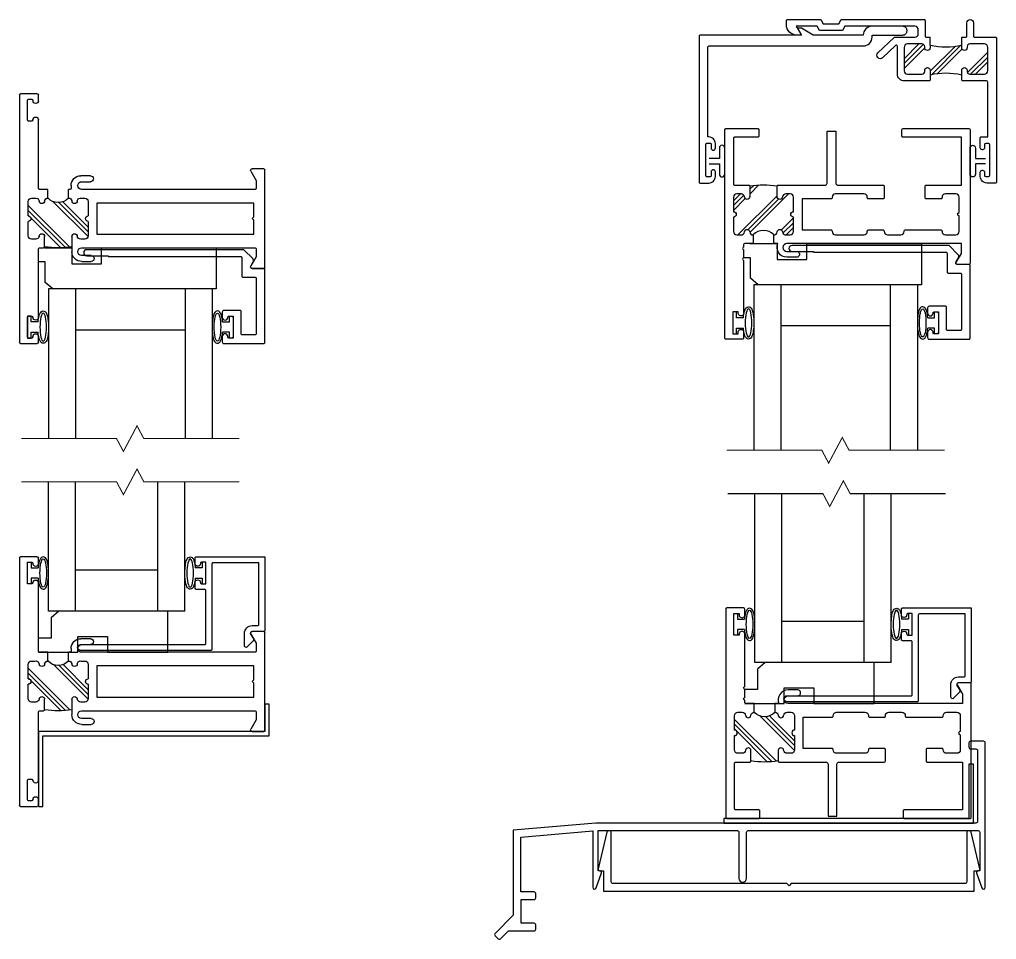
# Model space of a CAD drawing. Extents: x -29.3 to 58.9, y -1.5 to 31.7.
# Drawn here: x 18.76 to 27.72, y -1.53 to 6.91 of the extents above; entities that cross this region are included whole.
import ezdxf

# ---------------------------------------------------------------- set-up
doc = ezdxf.new("R2010")
doc.units = 0
doc.header["$MEASUREMENT"] = 0
doc.layers.get('0').update_dxf_attribs({"linetype": 'CONTINUOUS'})
for name, color, linetype in [('FRAME', 1, 'CONTINUOUS'), ('GLASS', 7, 'CONTINUOUS'), ('MISC', 7, 'CONTINUOUS'), ('TEXT', 7, 'CONTINUOUS'), ('TITLE-BLOCK', 7, 'CONTINUOUS')]:
    doc.layers.add(name, color=color, linetype=linetype)

# ---------------------------------------------------------------- blocks, each defined once
blk = doc.blocks.new('05P92_04P91-COMP_CHANNEL')
h = blk.add_hatch()
h.set_pattern_fill('PLAST', angle=45, style=0)
h.set_pattern_definition([(45, (0.28, 1.432), (-0.176777, 0.176777), []), (45, (0.2579, 1.4541), (-0.176777, 0.176777), []), (45, (0.2358, 1.4762), (-0.176777, 0.176777), [])])
h.paths.add_polyline_path([(0.2485, 2.677, 0.414214), (0.2175, 2.708), (0.0845, 2.708, 0.414214), (0.0595, 2.683), (0.0595, 2.673, -0.414214), (0.0345, 2.648, -0.414214), (0.0095, 2.673), (0.0095, 2.698, -0.12234), (-0.2795, 2.698), (-0.2795, 2.673, -0.414214), (-0.3045, 2.648, -0.414214), (-0.3295, 2.673), (-0.3295, 2.683, 0.414214), (-0.3545, 2.708), (-0.4875, 2.708, 0.414214), (-0.5185, 2.677), (-0.5185, 2.462, 0.414214), (-0.4875, 2.431), (-0.3545, 2.431, 0.414214), (-0.3295, 2.456), (-0.3295, 2.4661, -0.414214), (-0.3046, 2.491), (-0.3045, 2.491, -0.414214), (-0.2795, 2.466), (-0.2795, 2.4225, -0.116396), (0.0095, 2.4225), (0.0095, 2.466, -0.414214), (0.0345, 2.491, -0.414214), (0.0595, 2.466), (0.0595, 2.456, 0.414214), (0.0845, 2.431), (0.2175, 2.431, 0.414214), (0.2485, 2.462)])
for p, q in [((-0.2795, 2.698), (-0.2795, 2.77)), ((0.0095, 2.698), (0.0095, 2.77))]:
    blk.add_line(p, q)
blk.add_lwpolyline([(-0.813, 2.79), (-0.531, 2.79, 0.414214), (-0.492, 2.829), (-0.492, 2.83, 0.414214), (-0.532, 2.87), (-0.813, 2.87, 0.414214), (-0.893, 2.79), (-1.354, 2.79), (-1.461, 2.852), (-1.497, 2.852), (-1.461, 2.79), (-2.388, 2.79, 0.414214), (-2.398, 2.78), (-2.398, 1.442, 0.414214), (-2.388, 1.432), (-2.311, 1.432, 0.414214), (-2.249, 1.494), (-2.249, 1.534, 0.414214), (-2.269, 1.554), (-2.27, 1.554, 0.414214), (-2.289, 1.535), (-2.289, 1.499, -0.414214), (-2.299, 1.489), (-2.326, 1.489, -0.414214), (-2.336, 1.499), (-2.336, 1.789, -0.414214), (-2.326, 1.799), (-2.299, 1.799, -0.414214), (-2.289, 1.789), (-2.289, 1.753, 0.414214), (-2.27, 1.734), (-2.269, 1.734, 0.414214), (-2.249, 1.754), (-2.249, 1.794, 0.414214), (-2.311, 1.856), (-2.318, 1.856), (-2.318, 2.68, -0.414214), (-2.308, 2.69), (-0.893, 2.69, 0.414214), (-0.813, 2.77)], format="xyb", close=True)
for points in [[(-0.2795, 2.698), (-0.2795, 2.673, -0.414214), (-0.3045, 2.648, -0.414214), (-0.3295, 2.673), (-0.3295, 2.683, 0.414214), (-0.3545, 2.708), (-0.4875, 2.708, 0.414214), (-0.5185, 2.677), (-0.5185, 2.462, 0.414214), (-0.4875, 2.431), (-0.3545, 2.431, 0.414214), (-0.3295, 2.456), (-0.3295, 2.4661, -0.414214), (-0.3046, 2.491), (-0.3045, 2.491, -0.414214), (-0.2795, 2.466), (-0.2795, 2.379, -0.414214), (-0.2895, 2.369), (-0.5185, 2.369, -0.414214), (-0.5805, 2.431), (-0.5805, 2.6184), (-0.5805, 2.678), (-0.5805, 2.6868, 0.658905), (-0.5974, 2.6941), (-0.7162, 2.5813, -1), (-0.7588, 2.6263), (-0.6104, 2.7673, -0.192227), (-0.6035, 2.77), (-0.4195, 2.77, 0.414214), (-0.3885, 2.801), (-0.3885, 2.839, 0.414214), (-0.4195, 2.87), (-1.0627, 2.87), (-1.0846, 2.832), (-1.2954, 2.832), (-1.3173, 2.87), (-1.5074, 2.87), (-1.4698, 2.805, -0.57735), (-1.4785, 2.79), (-1.5045, 2.79, -0.414214), (-1.5985, 2.884), (-1.5985, 2.922, -0.414214), (-1.5885, 2.932), (-1.2815, 2.932), (-1.2596, 2.894), (-1.1164, 2.894), (-1.0945, 2.932), (-0.3365, 2.932, -0.414214), (-0.3265, 2.922), (-0.3265, 2.78, 0.414214), (-0.3165, 2.77), (-0.2795, 2.77)], [(0.0095, 2.77), (0.0465, 2.77, 0.414214), (0.0565, 2.78), (0.0565, 2.902, -0.414214), (0.0865, 2.932), (0.0875, 2.932, -0.414214), (0.1185, 2.901), (0.1185, 2.78, 0.414214), (0.1285, 2.77), (0.3185, 2.77, -0.414214), (0.3285, 2.76), (0.3285, 1.442, -0.414214), (0.3185, 1.432), (0.2415, 1.432, -0.414214), (0.1795, 1.494), (0.1795, 1.531, -0.414214), (0.1985, 1.55), (0.1995, 1.55, -0.414214), (0.2195, 1.53), (0.2195, 1.504, 0.414214), (0.2295, 1.494), (0.2565, 1.494, 0.414214), (0.2665, 1.504), (0.2665, 1.784, 0.414214), (0.2565, 1.794), (0.2295, 1.794, 0.414214), (0.2195, 1.784), (0.2195, 1.758, -0.414214), (0.1995, 1.738), (0.1985, 1.738, -0.414214), (0.1795, 1.757), (0.1795, 1.846, -0.414214), (0.1895, 1.856), (0.2485, 1.856), (0.2485, 2.359, 0.414214), (0.2385, 2.369), (0.0195, 2.369, -0.414214), (0.0095, 2.379), (0.0095, 2.466, -0.414214), (0.0345, 2.491, -0.414214), (0.0595, 2.466), (0.0595, 2.456, 0.414214), (0.0845, 2.431), (0.2175, 2.431, 0.414214), (0.2485, 2.462), (0.2485, 2.677, 0.414214), (0.2175, 2.708), (0.0845, 2.708, 0.414214), (0.0595, 2.683), (0.0595, 2.673, -0.414214), (0.0345, 2.648, -0.414214), (0.0095, 2.673), (0.0095, 2.698, 0)]]:
    blk.add_lwpolyline(points, format="xyb")
at = {"color": 7}
for centre, radius, start, end in [((-0.135, 3.2797), 0.5994, 256.05018, 283.94982), ((-0.135, 1.8102), 0.6291, 76.72179, 103.27821)]:
    blk.add_arc(centre, radius, start, end, dxfattribs=at)
blk = doc.blocks.new('05P10-1.5in_GLASS_STOP')
for p, q in [((-1.8385, 0.25), (-1.8735, 0.25)), ((-1.8735, 0.25), (-1.8735, 0.05)), ((-1.8385, 0.1975), (-1.8385, 0.25)), ((-1.7759, 0.1975), (-1.8385, 0.1975)), ((-0.0841, 0.1975), (-0.0215, 0.1975)), ((-0.0215, 0.1975), (-0.0215, 0.25)), ((-0.0215, 0.25), (0.0135, 0.25)), ((0.0135, 0.25), (0.0135, 0.05)), ((-1.8385, 0.05), (-1.8385, 0.1025)), ((-1.8385, 0.1025), (-1.7758, 0.1025)), ((-0.0215, 0.1025), (-0.0842, 0.1025)), ((-0.0215, 0.05), (-0.0215, 0.1025)), ((-1.8735, 0.05), (-1.8385, 0.05)), ((0.0135, 0.05), (-0.0215, 0.05))]:
    blk.add_line(p, q)
blk.add_lwpolyline([(-1.8235, 0.2389), (-1.8235, 0.24, 0.414214), (-1.8335, 0.25), (-1.8585, 0.25, 0.414214), (-1.8735, 0.235), (-1.8735, 0.065, 0.414214), (-1.8585, 0.05), (-1.8335, 0.05, 0.414214), (-1.8235, 0.06), (-1.8235, 0.0641, -0.414214), (-1.7986, 0.089), (-1.7984, 0.089, -0.414214), (-1.7735, 0.0641), (-1.7735, 0.015, -0.414214), (-1.7885, 0), (-2.1535, 0, -0.414214), (-2.1635, 0.01), (-2.1635, 0.677, -0.414214), (-2.1535, 0.687), (-2.0475, 0.687, 0.57735), (-2.0345, 0.7095), (-2.0567, 0.7479, -0.339454), (-2.0527, 0.778), (-1.9736, 0.8571, -0.198912), (-1.9666, 0.86), (-0.5295, 0.86, -0.414214), (-0.5025, 0.833), (-0.5025, 0.832, -0.414214), (-0.5295, 0.805), (-0.7275, 0.805), (-0.7275, 0.798), (-1.9425, 0.798, 0.414214), (-1.9525, 0.788), (-1.9525, 0.617, -0.414214), (-1.9625, 0.607), (-2.0735, 0.607, 0.414214), (-2.0835, 0.597), (-2.0835, 0.09, 0.414214), (-2.0735, 0.08), (-1.9565, 0.08, 0.414214), (-1.9465, 0.09), (-1.9465, 0.293, -0.414214), (-1.9365, 0.303), (-1.7885, 0.303, -0.414214), (-1.7735, 0.288), (-1.7735, 0.2389, -0.414214), (-1.7984, 0.214), (-1.7986, 0.214, -0.414214)], format="xyb", close=True)
at = {"extrusion": (0, 0, -1)}
blk.add_ellipse((-1.7289, 0.15), major_axis=(0, 0.1291), ratio=0.232303, dxfattribs=at)
blk.add_ellipse((-0.1311, 0.15), major_axis=(0, 0.1291), ratio=0.232303)
for points in [[(-1.7759, 0.1975), (-1.7739, 0.2193), (-1.7707, 0.2391), (-1.7622, 0.2691), (-1.7582, 0.2801), (-1.7445, 0.2938), (-1.7374, 0.2981), (-1.7289, 0.2981), (-1.7182, 0.2981), (-1.7102, 0.2915), (-1.7006, 0.2793), (-1.6975, 0.2724), (-1.6873, 0.2438), (-1.6828, 0.2148), (-1.6782, 0.1362), (-1.6815, 0.0851), (-1.6942, 0.0344), (-1.6983, 0.0218), (-1.7144, 0.0048), (-1.7282, -0.0004), (-1.7494, 0.0081), (-1.7542, 0.0159), (-1.7623, 0.0318), (-1.7654, 0.0412), (-1.7716, 0.0665), (-1.7742, 0.0838), (-1.7758, 0.1025)], [(-0.0841, 0.1975), (-0.0861, 0.2193), (-0.0893, 0.2391), (-0.0978, 0.2691), (-0.1018, 0.2801), (-0.1155, 0.2938), (-0.1226, 0.2981), (-0.1311, 0.2981), (-0.1418, 0.2981), (-0.1498, 0.2915), (-0.1594, 0.2793), (-0.1625, 0.2724), (-0.1727, 0.2438), (-0.1772, 0.2148), (-0.1818, 0.1362), (-0.1785, 0.0851), (-0.1658, 0.0344), (-0.1617, 0.0218), (-0.1456, 0.0048), (-0.1318, -0.0004), (-0.1106, 0.0081), (-0.1058, 0.0159), (-0.0977, 0.0318), (-0.0946, 0.0412), (-0.0884, 0.0665), (-0.0858, 0.0838), (-0.0842, 0.1025)]]:
    blk.add_open_spline(points, degree=3, knots=[5.075676, 5.075676, 5.075676, 5.075676, 5.596595, 5.596595, 6.055763, 6.055763, 6.283185, 6.283185, 6.283185, 6.572914, 6.572914, 6.862642, 6.862642, 7.608886, 7.608886, 8.676451, 8.676451, 9.18434, 9.18434, 9.518242, 9.518242, 9.852144, 9.852144, 10.186046, 10.186046, 10.631436, 10.631436, 10.631436, 10.631436])
blk = doc.blocks.new('05P12-1.25in_GLASS_STOP')
for p, q in [((-1.5885, 0.25), (-1.6235, 0.25)), ((-1.6235, 0.25), (-1.6235, 0.05)), ((-1.5885, 0.1975), (-1.5885, 0.25)), ((-1.5259, 0.1975), (-1.5885, 0.1975)), ((-0.0841, 0.1975), (-0.0215, 0.1975)), ((-0.0215, 0.1975), (-0.0215, 0.25)), ((-0.0215, 0.25), (0.0135, 0.25)), ((0.0135, 0.25), (0.0135, 0.05)), ((-1.5885, 0.05), (-1.5885, 0.1025)), ((-1.5885, 0.1025), (-1.5258, 0.1025)), ((-0.0215, 0.1025), (-0.0842, 0.1025)), ((-0.0215, 0.05), (-0.0215, 0.1025)), ((-1.6235, 0.05), (-1.5885, 0.05)), ((0.0135, 0.05), (-0.0215, 0.05))]:
    blk.add_line(p, q)
blk.add_lwpolyline([(-1.5735, 0.24, 0.414214), (-1.5835, 0.25), (-1.6135, 0.25, 0.414214), (-1.6235, 0.24), (-1.6235, 0.06, 0.414214), (-1.6135, 0.05), (-1.5835, 0.05, 0.414214), (-1.5735, 0.06), (-1.5735, 0.0625, -0.414214), (-1.5485, 0.0875), (-1.5485, 0.0875, -0.414214), (-1.5235, 0.0625), (-1.5235, 0.01, -0.414214), (-1.5335, 0), (-2.1635, 0), (-2.1635, 0.677, -0.414214), (-2.1535, 0.687), (-2.0465, 0.687, 0.57735), (-2.0335, 0.7095), (-2.0595, 0.7545, -0.339454), (-2.0571, 0.7726), (-2.0021, 0.8276, -0.668179), (-1.9765, 0.817), (-1.9765, 0.702, -0.414214), (-2.0465, 0.632), (-2.0985, 0.632, 0.414214), (-2.1085, 0.622), (-2.1085, 0.055), (-1.6885, 0.055, 0.414214), (-1.6785, 0.065), (-1.6785, 0.85, -0.414214), (-1.6685, 0.86), (-0.4735, 0.86, -0.414214), (-0.4465, 0.833), (-0.4465, 0.832, -0.414214), (-0.4735, 0.805), (-1.6135, 0.805, 0.414214), (-1.6235, 0.795), (-1.6235, 0.31, 0.414214), (-1.6135, 0.3), (-1.5335, 0.3, -0.414214), (-1.5235, 0.29), (-1.5235, 0.2375, -0.414214), (-1.5485, 0.2125), (-1.5485, 0.2125, -0.414214), (-1.5735, 0.2375)], format="xyb", close=True)
at = {"extrusion": (0, 0, -1)}
blk.add_ellipse((-1.4789, 0.15), major_axis=(0, 0.1291), ratio=0.232303, dxfattribs=at)
blk.add_ellipse((-0.1311, 0.15), major_axis=(0, 0.1291), ratio=0.232303)
for points in [[(-1.5259, 0.1975), (-1.5239, 0.2193), (-1.5207, 0.2391), (-1.5122, 0.2691), (-1.5082, 0.2801), (-1.4945, 0.2938), (-1.4874, 0.2981), (-1.4789, 0.2981), (-1.4682, 0.2981), (-1.4602, 0.2915), (-1.4506, 0.2793), (-1.4475, 0.2724), (-1.4373, 0.2438), (-1.4328, 0.2148), (-1.4282, 0.1362), (-1.4315, 0.0851), (-1.4442, 0.0344), (-1.4483, 0.0218), (-1.4644, 0.0048), (-1.4782, -0.0004), (-1.4994, 0.0081), (-1.5042, 0.0159), (-1.5123, 0.0318), (-1.5154, 0.0412), (-1.5216, 0.0665), (-1.5242, 0.0838), (-1.5258, 0.1025)], [(-0.0841, 0.1975), (-0.0861, 0.2193), (-0.0893, 0.2391), (-0.0978, 0.2691), (-0.1018, 0.2801), (-0.1155, 0.2938), (-0.1226, 0.2981), (-0.1311, 0.2981), (-0.1418, 0.2981), (-0.1498, 0.2915), (-0.1594, 0.2793), (-0.1625, 0.2724), (-0.1727, 0.2438), (-0.1772, 0.2148), (-0.1818, 0.1362), (-0.1785, 0.0851), (-0.1658, 0.0344), (-0.1617, 0.0218), (-0.1456, 0.0048), (-0.1318, -0.0004), (-0.1106, 0.0081), (-0.1058, 0.0159), (-0.0977, 0.0318), (-0.0946, 0.0412), (-0.0884, 0.0665), (-0.0858, 0.0838), (-0.0842, 0.1025)]]:
    blk.add_open_spline(points, degree=3, knots=[5.075676, 5.075676, 5.075676, 5.075676, 5.596595, 5.596595, 6.055763, 6.055763, 6.283185, 6.283185, 6.283185, 6.572914, 6.572914, 6.862642, 6.862642, 7.608886, 7.608886, 8.676451, 8.676451, 9.18434, 9.18434, 9.518242, 9.518242, 9.852144, 9.852144, 10.186046, 10.186046, 10.631436, 10.631436, 10.631436, 10.631436])
blk = doc.blocks.new('02P12_02P13-SILL_SHOE')
for points in [[(0.204, -2.5667, 0.84472), (0.2351, -2.5614), (0.2351, -1.2375, 0.414214), (0.2201, -1.2225), (0.1015, -1.2225, 0.414214), (0.0865, -1.2375), (0.0865, -1.2775, 0.414214), (0.1015, -1.2925), (0.1501, -1.2925, -0.414214), (0.1651, -1.3075), (0.1651, -1.957, -0.414214), (0.1501, -1.972), (-3.3349, -1.972), (-4.0944, -2.0384), (-4.0944, -2.8184), (-4.2606, -2.9846, 0.414214), (-4.2606, -3.0058), (-4.2323, -3.034, 0.414214), (-4.2111, -3.034), (-4.1385, -2.9615), (-3.9024, -2.9615, 0.414214), (-3.8874, -2.9465), (-3.8874, -2.9465), (-3.8874, -2.9065, 0.414214), (-3.9024, -2.8915), (-4.0213, -2.8915), (-4.0213, -2.6737), (-3.9024, -2.6737, 0.414214), (-3.8874, -2.6587), (-3.8874, -2.6187), (-3.8874, -2.6187, 0.414214), (-3.9024, -2.6037), (-4.0244, -2.6037), (-4.0244, -2.1026), (-3.3644, -2.0448), (-3.3644, -2.5614, 0.84472), (-3.3333, -2.5667), (-3.2855, -2.4296, 0.516394), (-3.2996, -2.4097), (-3.3146, -2.4097), (-3.3146, -2.042), (-2.0383, -2.042, -0.414214), (-2.0233, -2.057), (-2.0233, -2.4804, 1), (-1.9533, -2.4804), (-1.9533, -2.057, -0.414214), (-1.9383, -2.042), (0.1703, -2.042, -0.414214), (0.1853, -2.057), (0.1853, -2.4097), (0.1703, -2.4097, 0.516394), (0.1561, -2.4296)], [(-3.1949, -2.5124), (-3.1949, -2.0628, 0.876976), (-3.2357, -2.0574), (-3.3144, -2.3908, 0.493145), (-3.2999, -2.4097), (-3.2649, -2.4097), (-3.2649, -2.5974), (0.1355, -2.5974), (0.1355, -2.4097), (0.1705, -2.4097, 0.493145), (0.185, -2.3908), (0.1063, -2.0574, 0.876976), (0.0655, -2.0628), (0.0655, -2.5124, -0.414214), (0.0505, -2.5274), (-1.5439, -2.5274), (-1.5639, -2.5474), (-1.5839, -2.5274), (-3.1799, -2.5274, -0.414214)]]:
    blk.add_lwpolyline(points, format="xyb", close=True)
blk = doc.blocks.new('05P86-BLOCK-IG')
h = blk.add_hatch()
h.set_pattern_fill('PLAST', angle=45, style=0)
h.paths.add_polyline_path([(0.5435, 1.12, -1), (0.5435, 1.17), (0.5435, 1.302, 0.414214), (0.5125, 1.333), (0.4742, 1.333, 0.38311), (0.4434, 1.3053, -0.947716), (0.3935, 1.308), (0.3935, 1.403, 0.081165), (0.1435, 1.403), (0.1435, 1.308, -0.947716), (0.0936, 1.3053, 0.38311), (0.0628, 1.333), (0.0245, 1.333, 0.414214), (-0.0065, 1.302), (-0.0065, 1.17, -1), (-0.0065, 1.12), (-0.0065, 0.988, 0.414214), (0.0245, 0.957), (0.0628, 0.957, 0.38311), (0.0936, 0.9847, -0.898027), (0.1434, 0.9847, 0.38311), (0.1742, 0.957, -0.436275), (0.3628, 0.957, 0.38311), (0.3936, 0.9847, -0.898027), (0.4434, 0.9847, 0.38311), (0.4742, 0.957), (0.5125, 0.957, 0.414214), (0.5435, 0.988)])
for points in [[(0.0035, 1.852, 0.414214), (-0.0065, 1.842), (-0.0065, 1.423, 0.414214), (0.0035, 1.413), (0.1335, 1.413, -0.414214), (0.1435, 1.403), (0.1435, 1.308, -0.947716), (0.0936, 1.3053, 0.38311), (0.0628, 1.333), (0.0245, 1.333, 0.414214), (-0.0065, 1.302), (-0.0065, 1.17, -1), (-0.0065, 1.12), (-0.0065, 0.988, 0.414214), (0.0245, 0.957), (0.0628, 0.957, 0.38311), (0.0936, 0.9847, -0.898027), (0.1434, 0.9847, 0.38311), (0.1742, 0.957), (0.1742, 0.877), (0.0965, 0.877, 0.414214), (0.0865, 0.867), (0.0865, 0.8471, -0.331679), (0.0836, 0.8433, 0.745356), (0.0836, 0.8241, -0.331679), (0.0865, 0.8203), (0.0865, 0.7471, -0.331679), (0.0836, 0.7433, 0.745356), (0.0836, 0.7241, -0.331679), (0.0865, 0.7203), (0.0865, 0.2438, -1.19356), (0.0365, 0.2438), (0.0365, 0.25), (-0.0135, 0.25), (-0.0135, 0.05), (0.0365, 0.05), (0.0365, 0.0741, -0.596863), (0.0865, 0.0741), (0.0865, 0.01, -0.414214), (0.0765, 0), (-0.0765, 0, -0.414214), (-0.0865, 0.01), (-0.0865, 1.922, -0.414214), (-0.0765, 1.932), (0.2155, 1.932, -0.414214), (0.2255, 1.922), (0.2255, 1.862, -0.414214), (0.2155, 1.852)], [(1.3765, 1.298, -0.414214), (1.3665, 1.288), (1.2305, 1.288, -0.414214), (1.2205, 1.298), (1.2205, 1.302, 0.414214), (1.1895, 1.333), (0.9295, 1.333, 0.414214), (0.8985, 1.302), (0.8985, 1.298, -0.414214), (0.8885, 1.288), (0.6235, 1.288), (0.6235, 1.002), (0.8885, 1.002, -0.414214), (0.8985, 0.992), (0.8985, 0.988, 0.414214), (0.9295, 0.957), (1.1895, 0.957, 0.414214), (1.2205, 0.988), (1.2205, 0.992, -0.414214), (1.2305, 1.002), (1.3665, 1.002, -0.414214), (1.3765, 0.992), (1.3765, 0.988, 0.414214), (1.4075, 0.957), (1.5285, 0.957, 0.414214), (1.5595, 0.988), (1.5595, 0.992, -0.414214), (1.5695, 1.002), (1.8965, 1.002, -0.414214), (1.9065, 0.992), (1.9065, 0.988, 0.414214), (1.9375, 0.957), (2.0325, 0.957, 0.414214), (2.0635, 0.988), (2.0635, 1.132, -1), (2.0635, 1.162), (2.0635, 1.302, 0.414214), (2.0325, 1.333), (1.9375, 1.333, 0.414214), (1.9065, 1.302), (1.9065, 1.298, -0.414214), (1.8965, 1.288), (1.7605, 1.288, -0.414214), (1.7505, 1.298), (1.7505, 1.403, -0.414214), (1.7605, 1.413), (2.0835, 1.413), (2.0835, 1.852), (1.5485, 1.852, -0.414214), (1.5385, 1.862), (1.5385, 1.922, -0.414214), (1.5485, 1.932), (2.1535, 1.932, -0.414214), (2.1635, 1.922), (2.1635, 0.697, -0.414214), (2.1535, 0.687), (2.0425, 0.687, -0.57735), (2.0338, 0.702), (2.0835, 0.788), (2.0835, 0.877), (0.4829, 0.877, 1), (0.4829, 0.806), (0.5667, 0.806, -1.178959), (0.5667, 0.752), (0.4835, 0.752, -0.536675), (0.4006, 0.877), (0.3628, 0.877), (0.3628, 0.957, 0.38311), (0.3936, 0.9847, -0.898027), (0.4434, 0.9847, 0.38311), (0.4742, 0.957), (0.5125, 0.957, 0.414214), (0.5435, 0.988), (0.5435, 1.12, -1), (0.5435, 1.17), (0.5435, 1.302, 0.414214), (0.5125, 1.333), (0.4742, 1.333, 0.38311), (0.4434, 1.3053, -0.947716), (0.3935, 1.308), (0.3935, 1.403, -0.414214), (0.4035, 1.413), (0.8317, 1.413, 0.414214), (0.8517, 1.433), (0.8517, 1.909), (0.9317, 1.909), (0.9317, 1.433, 0.414214), (0.9517, 1.413), (1.3665, 1.413, -0.414214), (1.3765, 1.403)]]:
    blk.add_lwpolyline(points, format="xyb", close=True)
at = {"color": 7}
for centre, radius, start, end in [((0.2685, 0.638), 0.7751, 80.71953, 99.28047), ((0.2685, 0.8695), 0.1287, 42.85913, 137.14087)]:
    blk.add_arc(centre, radius, start, end, dxfattribs=at)
blk = doc.blocks.new('05P01-T-BAR')
h = blk.add_hatch()
h.set_pattern_fill('PLAST', angle=225, style=0)
h.paths.add_polyline_path([(0.0065, 1.12, -0.414214), (-0.0185, 1.145, -0.414214), (0.0065, 1.17), (0.0065, 1.302, 0.414214), (-0.0245, 1.333), (-0.0545, 1.333, 0.448856), (-0.0935, 1.308, -1), (-0.1435, 1.308, 0.363634), (-0.1745, 1.333, -0.437775), (-0.3625, 1.333, 0.363634), (-0.3935, 1.308, -1), (-0.4435, 1.308, 0.448856), (-0.4825, 1.333), (-0.5125, 1.333, 0.414214), (-0.5435, 1.302), (-0.5435, 1.17, -0.414214), (-0.5185, 1.145, -0.414214), (-0.5435, 1.12), (-0.5435, 0.988, 0.414214), (-0.5125, 0.957), (-0.4825, 0.957), (-0.4733, 0.957, 0.352985), (-0.4435, 0.982, -1), (-0.3935, 0.982), (-0.3935, 0.887, 0.081165), (-0.1435, 0.887), (-0.1435, 0.982, -1), (-0.0935, 0.982, 0.352985), (-0.0637, 0.957), (-0.0545, 0.957), (-0.0245, 0.957, 0.414214), (0.0065, 0.988)])
for p, q in [((-0.0865, 2.2259), (-0.0865, 2.28)), ((-0.0765, 2.29), (0.0765, 2.29)), ((0.0865, 2.28), (0.0865, 0.01)), ((-0.0614, 2.201), (-0.0616, 2.201)), ((-0.0365, 2.23), (-0.0365, 2.2259)), ((0.0035, 2.24), (-0.0265, 2.24)), ((0.0135, 2.05), (0.0135, 2.23)), ((-0.0616, 2.076), (-0.0614, 2.076)), ((-0.0865, 1.423), (-0.0865, 2.0511)), ((-0.0365, 2.0511), (-0.0365, 2.05)), ((-0.0265, 2.04), (0.0035, 2.04)), ((-2.1635, 0.697), (-2.1635, 1.593)), ((-2.1535, 1.603), (-2.0475, 1.603)), ((-2.0345, 1.5805), (-2.0835, 1.4956)), ((-0.564, 1.538), (-0.4755, 1.538)), ((-2.0835, 1.4956), (-2.0835, 1.423)), ((-0.5905, 1.511), (-0.5905, 1.5115)), ((-0.4825, 1.484), (-0.5635, 1.484)), ((-0.4475, 1.4485), (-0.4475, 1.449)), ((-0.3855, 1.448), (-0.3855, 1.423)), ((-2.0735, 1.413), (-0.483, 1.413)), ((-0.3755, 1.413), (-0.3625, 1.413)), ((-0.3625, 1.333), (-0.3625, 1.413)), ((-0.1745, 1.333), (-0.1745, 1.413)), ((-0.1745, 1.413), (-0.0965, 1.413)), ((-0.5435, 1.302), (-0.5435, 1.17)), ((-0.4825, 1.333), (-0.5125, 1.333)), ((-0.0245, 1.333), (-0.0545, 1.333)), ((0.0065, 1.17), (0.0065, 1.302)), ((-0.5435, 1.12), (-0.5435, 0.988)), ((0.0065, 0.988), (0.0065, 1.12)), ((-0.5125, 0.957), (-0.4825, 0.957)), ((-0.4825, 0.957), (-0.4745, 0.957)), ((-0.3935, 0.982), (-0.3935, 0.842)), ((-0.1435, 0.887), (-0.1435, 0.982)), ((-0.0625, 0.957), (-0.0545, 0.957)), ((-0.0545, 0.957), (-0.0245, 0.957)), ((-2.0835, 0.867), (-2.0835, 0.7944)), ((-0.483, 0.877), (-2.0735, 0.877)), ((-0.4475, 0.841), (-0.4475, 0.8415)), ((-0.0965, 0.877), (-0.1335, 0.877)), ((-0.0865, 0.2389), (-0.0865, 0.867)), ((-2.0835, 0.7944), (-2.0345, 0.7095)), ((-0.5985, 0.7785), (-0.5985, 0.779)), ((-0.4835, 0.752), (-0.572, 0.752)), ((-0.5715, 0.806), (-0.4825, 0.806)), ((-2.0475, 0.687), (-2.1535, 0.687)), ((-0.0614, 0.214), (-0.0616, 0.214)), ((-0.0365, 0.24), (-0.0365, 0.2389)), ((0.0035, 0.25), (-0.0265, 0.25)), ((0.0135, 0.06), (0.0135, 0.24)), ((-0.0865, 0.01), (-0.0865, 0.0641)), ((0.0765, 0), (-0.0765, 0)), ((-0.0616, 0.089), (-0.0614, 0.089)), ((-0.0365, 0.0641), (-0.0365, 0.06)), ((-0.0265, 0.05), (0.0035, 0.05))]:
    blk.add_line(p, q)
blk.add_lwpolyline([(-0.6235, 1.288), (-0.6235, 1.002), (-2.0635, 1.002), (-2.0635, 1.1295), (-2.0485, 1.145), (-2.0635, 1.1605), (-2.0635, 1.288)], close=True)
for centre, radius, start, end in [((-0.0765, 2.28), 0.01, 90, 180), ((0.0765, 2.28), 0.01, 0, 90), ((-0.0616, 2.2259), 0.0249, 180, 270), ((-0.0614, 2.2259), 0.0249, 270, 360), ((-0.0265, 2.23), 0.01, 90, 180), ((0.0035, 2.23), 0.01, 0, 90), ((-0.0616, 2.0511), 0.0249, 90, 180), ((-0.0614, 2.0511), 0.0249, 360, 90), ((-0.0265, 2.05), 0.01, 180, 270), ((0.0035, 2.05), 0.01, 270, 0), ((-2.1535, 1.593), 0.01, 90, 180), ((-2.0475, 1.588), 0.015, 330, 90), ((-0.564, 1.5115), 0.0265, 90, 180), ((-0.4755, 1.448), 0.09, 0, 90), ((-0.5635, 1.511), 0.027, 180, 270), ((-0.483, 1.4485), 0.0355, 270, 0), ((-0.4825, 1.449), 0.035, 0, 90), ((-2.0735, 1.423), 0.01, 180, 270), ((-0.3755, 1.423), 0.01, 180, 270), ((-0.0965, 1.423), 0.01, 270, 0), ((-0.5125, 1.302), 0.031, 90, 180), ((-0.4741, 1.3032), 0.031, 8.99271, 105.68547), ((-0.4185, 1.308), 0.025, 180, 0), ((-0.3631, 1.302), 0.031, 88.91853, 168.85047), ((-0.1739, 1.302), 0.031, 11.14953, 91.08147), ((-0.1185, 1.308), 0.025, 180, 0), ((-0.0629, 1.3032), 0.031, 74.31453, 171.00729), ((-0.0245, 1.302), 0.031, 0, 90), ((-0.5435, 1.145), 0.025, 0, 90), ((0.0065, 1.145), 0.025, 90, 180), ((-0.5435, 1.145), 0.025, 270, 360), ((0.0065, 1.145), 0.025, 180, 270), ((-0.5125, 0.988), 0.031, 180, 270), ((-0.4185, 0.982), 0.025, 0, 180), ((-0.1185, 0.982), 0.025, 0, 180), ((-0.0245, 0.988), 0.031, 270, 0), ((-0.4739, 0.988), 0.031, 268.91853, 348.85047), ((-0.0631, 0.988), 0.031, 191.14953, 271.08147), ((-2.0735, 0.867), 0.01, 90, 180), ((-0.4835, 0.842), 0.09, 270, 360), ((-0.483, 0.8415), 0.0355, 0, 90), ((-0.4825, 0.841), 0.035, 270, 0), ((-0.1335, 0.887), 0.01, 180, 270), ((-0.0965, 0.867), 0.01, 0, 90), ((-0.5715, 0.779), 0.027, 90, 180), ((-0.572, 0.7785), 0.0265, 180, 270), ((-2.1535, 0.697), 0.01, 180, 270), ((-2.0475, 0.702), 0.015, 270, 30), ((-0.0616, 0.2389), 0.0249, 180, 270), ((-0.0614, 0.2389), 0.0249, 270, 0), ((-0.0265, 0.24), 0.01, 90, 180), ((0.0035, 0.24), 0.01, 0, 90), ((-0.0616, 0.0641), 0.0249, 90, 180), ((-0.0765, 0.01), 0.01, 180, 270), ((-0.0614, 0.0641), 0.0249, 0, 90), ((-0.0265, 0.06), 0.01, 180, 270), ((0.0035, 0.06), 0.01, 270, 360), ((0.0765, 0.01), 0.01, 270, 0)]:
    blk.add_arc(centre, radius, start, end)
at = {"color": 7}
for centre, radius, start, end in [((-0.2685, 1.4198), 0.1279, 222.71476, 317.28524), ((-0.2685, 1.652), 0.7751, 260.71953, 279.28047)]:
    blk.add_arc(centre, radius, start, end, dxfattribs=at)

msp = doc.modelspace()

# ---------------------------------------------------------------- linework, layer by layer
at = {"layer": 'GLASS', "linetype": 'Continuous'}
for p, q in [((19.027, 4.4368), (19.027, 3.0643)), ((19.275, 4.4368), (19.275, 3.0643)), ((20.279, 4.4368), (20.279, 3.0643)), ((20.527, 4.4368), (20.527, 3.0643)), ((25.496, 4.4756), (25.496, 2.9572)), ((25.744, 4.4756), (25.744, 2.9572)), ((26.748, 4.4756), (26.748, 2.9572)), ((26.996, 4.4756), (26.996, 2.9572)), ((19.275, 4.0618), (20.279, 4.0618)), ((25.744, 4.1006), (26.748, 4.1006))]:
    msp.add_line(p, q, dxfattribs=at)
at = {"layer": 'GLASS', "const_width": 0.0094}
for points in [[(20.777, 3.0643), (19.9007, 3.0643), (19.8382, 3.1818), (19.7132, 2.9468), (19.6507, 3.0643), (18.777, 3.0643)], [(27.246, 2.9572), (26.3698, 2.9572), (26.3073, 3.0747), (26.1823, 2.8397), (26.1198, 2.9572), (25.246, 2.9572)], [(20.7769, 2.6678), (19.9007, 2.6678), (19.8382, 2.7853), (19.7132, 2.5503), (19.6507, 2.6678), (18.777, 2.6678)], [(27.256, 2.5596), (26.3798, 2.5596), (26.3173, 2.6771), (26.1923, 2.4422), (26.1298, 2.5596), (25.256, 2.5596)]]:
    msp.add_lwpolyline(points, dxfattribs=at)
at = {"layer": 'MISC', "linetype": 'Continuous'}
for points in [[(25.0868, 5.5845), (25.1795, 5.5845), (25.1795, 5.4891, 1), (25.2295, 5.4891), (25.2295, 5.7291, 1), (25.1795, 5.7291), (25.1795, 5.6337), (25.0868, 5.6337)], [(27.6222, 5.5845), (27.5295, 5.5845), (27.5295, 5.4891, -1), (27.4795, 5.4891), (27.4795, 5.7291, -1), (27.5295, 5.7291), (27.5295, 5.6337), (27.6222, 5.6337)], [(27.6222, 5.5845), (27.5295, 5.5845), (27.5295, 5.4891, -1), (27.4795, 5.4891), (27.4795, 5.7291, -1), (27.5295, 5.7291), (27.5295, 5.6337), (27.6222, 5.6337)]]:
    msp.add_lwpolyline(points, format="xyb", dxfattribs=at)
at = {"layer": 'MISC'}
for points in [[(25.4595, 4.8526), (25.7095, 4.8526), (25.7095, 4.707), (25.9817, 4.707), (25.9817, 4.8526), (27.0346, 4.8526), (27.0346, 4.4756), (25.5346, 4.4756), (25.4651, 4.5357), (25.4651, 4.7235), (25.4025, 4.7235)], [(18.9905, 4.8138), (19.2405, 4.8138), (19.2405, 4.6683), (19.5126, 4.6683), (19.5126, 4.8138), (20.5655, 4.8138), (20.5655, 4.4368), (19.0655, 4.4368), (18.996, 4.4969), (18.996, 4.6847), (18.9335, 4.6847)], [(18.9335, 1.1046), (19.2949, 1.1046), (19.2949, 1.2501), (19.5671, 1.2501), (19.5671, 1.1046), (20.12, 1.1046), (20.12, 1.4816), (19.12, 1.4816), (19.0505, 1.4215), (19.0505, 1.2336), (18.9335, 1.2336)], [(25.4125, 0.6343), (25.7739, 0.6343), (25.7739, 0.7799), (26.0461, 0.7799), (26.0461, 0.6343), (26.599, 0.6343), (26.599, 1.0113), (25.599, 1.0113), (25.5295, 0.9513), (25.5295, 0.7634), (25.4125, 0.7634)]]:
    msp.add_lwpolyline(points, dxfattribs=at)
for points in [[(21.0505, 0.3386), (21.0505, 0.6286), (21.0105, 0.6286), (21.0105, 0.3786), (18.9335, 0.3786), (18.9335, -0.3084), (18.9735, -0.3084), (18.9735, 0.3386)], [(25.2195, -0.4207), (25.2195, -0.4607), (27.5095, -0.4607), (27.5095, 0.0793), (27.4695, 0.0793), (27.4695, -0.4207)]]:
    msp.add_lwpolyline(points, close=True, dxfattribs=at)
at = {"layer": 'TEXT'}
for p, q in [((20.527, 4.4368), (19.027, 4.4368)), ((26.996, 4.4756), (25.496, 4.4756)), ((20.029, 1.8566), (19.275, 1.8566)), ((20.277, 1.4816), (19.027, 1.4816)), ((26.508, 1.3863), (25.754, 1.3863)), ((26.756, 1.0113), (25.506, 1.0113))]:
    msp.add_line(p, q, dxfattribs=at)
at = {"layer": 'TITLE-BLOCK'}
for p, q in [((19.027, 1.4816), (19.027, 2.6678)), ((19.275, 1.4816), (19.275, 2.6678)), ((20.029, 1.4816), (20.029, 2.6678)), ((20.277, 1.4816), (20.277, 2.6678)), ((25.506, 1.0113), (25.506, 2.5596)), ((25.754, 1.0113), (25.754, 2.5596)), ((26.508, 1.0113), (26.508, 2.5596)), ((26.756, 1.0113), (26.756, 2.5596))]:
    msp.add_line(p, q, dxfattribs=at)

# ---------------------------------------------------------------- block references
at = {"layer": 'FRAME'}
for name, p in [('05P92_04P91-COMP_CHANNEL', (27.393, 3.9756)), ('05P86-BLOCK-IG', (25.316, 3.9756)), ('02P12_02P13-SILL_SHOE', (27.383, 1.5113))]:
    msp.add_blockref(name, p, dxfattribs=at)
at = {"layer": 'FRAME', "xscale": -1}
for name, p, rotation in [('05P01-T-BAR', (18.847, 3.9368), 359.9999999999973), ('05P01-T-BAR', (18.847, -0.3084), 359.9999999999973), ('05P86-BLOCK-IG', (25.326, 1.5113), 180)]:
    msp.add_blockref(name, p, dxfattribs=dict(at, rotation=rotation))
for p in [(18.847, 3.9368), (25.316, 3.9756)]:
    msp.add_blockref('05P10-1.5in_GLASS_STOP', p, dxfattribs=at)
at = {"layer": 'FRAME', "rotation": 180}
for p in [(18.847, 1.9816), (25.326, 1.5113)]:
    msp.add_blockref('05P12-1.25in_GLASS_STOP', p, dxfattribs=at)

doc.saveas('drawing.dxf')
